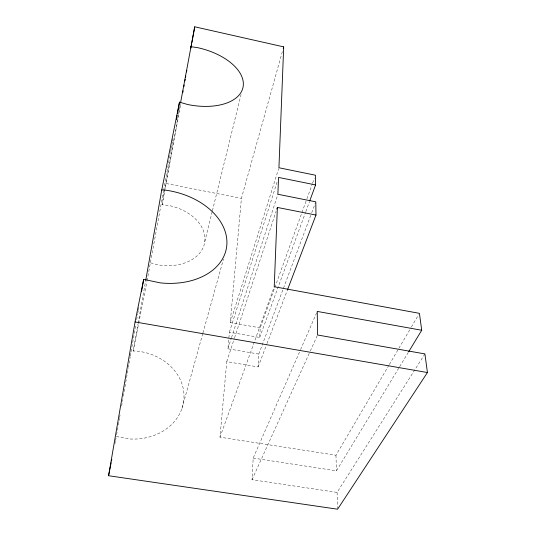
<?xml version="1.0" encoding="UTF-8"?>
<svg xmlns="http://www.w3.org/2000/svg" width="536" height="536" viewBox="0 0 536 536"><rect width="100%" height="100%" fill="white"/><g stroke="black" fill="none" stroke-linecap="round" stroke-linejoin="round"><path stroke-width="0.4" stroke-dasharray="2.68 2.01" d="M424.907 353.914L337.09 492.396L252.02 479.713L253.186 458.092L300.234 350.377M388.928 365.204L335.965 455.232L219.981 437.182L226.755 361.639L258.104 366.939L258.801 354.068L311.416 213.549M258.801 354.068L227.907 348.775L229.395 332.199L259.699 337.472L260.215 327.878L306.625 199.613M260.215 327.878L230.252 322.612L241.394 198.374L282.794 50.096M116.614 434.85L118.188 425.805M118.329 424.981L119.474 418.402M119.615 417.578L120.051 415.112M121.625 406.06L122.771 399.481M123.34 396.191L128.211 368.219M128.352 367.401L128.921 364.105M129.069 363.287L130.215 356.701M130.355 355.884L130.925 352.594M131.072 351.77L135.796 324.622M136.653 319.684L137.658 313.929M137.799 313.104L138.228 310.639M138.375 309.815L138.804 307.349M116.325 436.498L129.176 438.93A52.093 44.099 5.1 0 0 183.895 399.159A52.093 44.099 5.1 0 0 136.117 351.013L133.209 351.047L138.013 323.932M138.154 323.108L145.725 280.368M147.085 280.81L163.507 191.144M163.661 190.32L170.468 152.418M170.616 151.594L171.058 149.122M171.205 148.298L171.801 145.001M171.949 144.177L172.391 141.705M172.538 140.881L172.981 138.409M150.629 262.841L157.222 264.697A42.994 30.157 10.7 0 0 204.611 242.828A42.994 30.157 10.7 0 0 168.083 205.368L162.107 204.772L180.431 103.475M162.107 204.772L180.739 103.937M114.871 443.855L115.354 441.403M115.521 440.585L116.165 437.316M133.209 351.047L146.924 281.628M204.785 241.676L212.209 211.593M212.403 210.782L241.079 94.524M181.972 408.405L202.715 333.747M202.936 332.943L223.465 259.089M230.252 322.612L278.68 168.552M229.395 332.199L277.28 181.416M227.907 348.775L231.257 338.424M231.512 337.626L277.882 194.267M226.755 361.639L234.319 338.591M234.58 337.794L276.06 211.412M219.981 437.182L274.238 286.72M306.914 198.823L312.32 183.875M312.609 183.084L314.317 178.367M259.699 337.472L305.5 212.45M305.788 211.666L309.533 201.442M311.711 212.765L315.51 202.621M258.104 366.939L266.714 344.347M267.008 343.569L287.49 289.829M300.562 349.613L316.917 312.18M252.02 479.713L309.969 351.75M310.317 350.986L317.56 334.993M389.35 364.48L410.958 327.751M411.38 327.027L418.583 314.786M253.186 458.092L336.44 470.822L399.206 367.368M399.642 366.651L408.298 352.38M166.301 183.533L241.394 198.374M335.965 455.232L336.44 470.822M337.09 492.396L337.58 508.403"/><path stroke-width="0.8" d="M287.49 289.829L315.979 215.057L277.367 207.439L274.238 286.72L419.433 313.346L421.718 330.263L408.727 351.67M180.578 102.651L194.729 26.8L283.691 46.873L278.928 167.755L315.449 175.218L315.583 184.927L309.821 200.652M421.718 330.263L317.245 311.416L317.56 334.993L424.907 353.914L427.427 372.527L337.6 509.2L108.574 475.727L135.065 321.948L143.668 279.377L160.076 282.841A65.861 46.237 10.6 0 0 226.875 244.349A65.861 46.237 10.6 0 0 165.343 190.133L161.745 189.965L145.725 280.368M141.524 291.718L143.668 279.377M176.384 119.454L177.128 115.334M177.423 113.686L179.493 102.148L187.526 104.48A52.046 28.83 12.9 0 0 243.096 86.919A52.046 28.83 12.9 0 0 197.831 47.704L190.715 46.652M182.823 92.447L183.118 90.805M183.861 86.705L184.163 85.063M184.907 80.956L185.201 79.315M185.496 77.673L185.798 76.032M186.541 71.931L186.836 70.29M190.856 48.133L191.6 44.032M191.901 42.391L194.729 26.8M108.574 475.727L111.16 462.655M111.481 461.02L111.803 459.386M161.745 189.965L179.493 102.148M283.243 48.481L283.691 46.873M276.844 209.027L277.367 207.439M135.065 321.948L427.427 372.527M315.583 184.927L278.546 177.423L277.882 194.267L315.805 201.838L315.979 215.057"/></g></svg>
